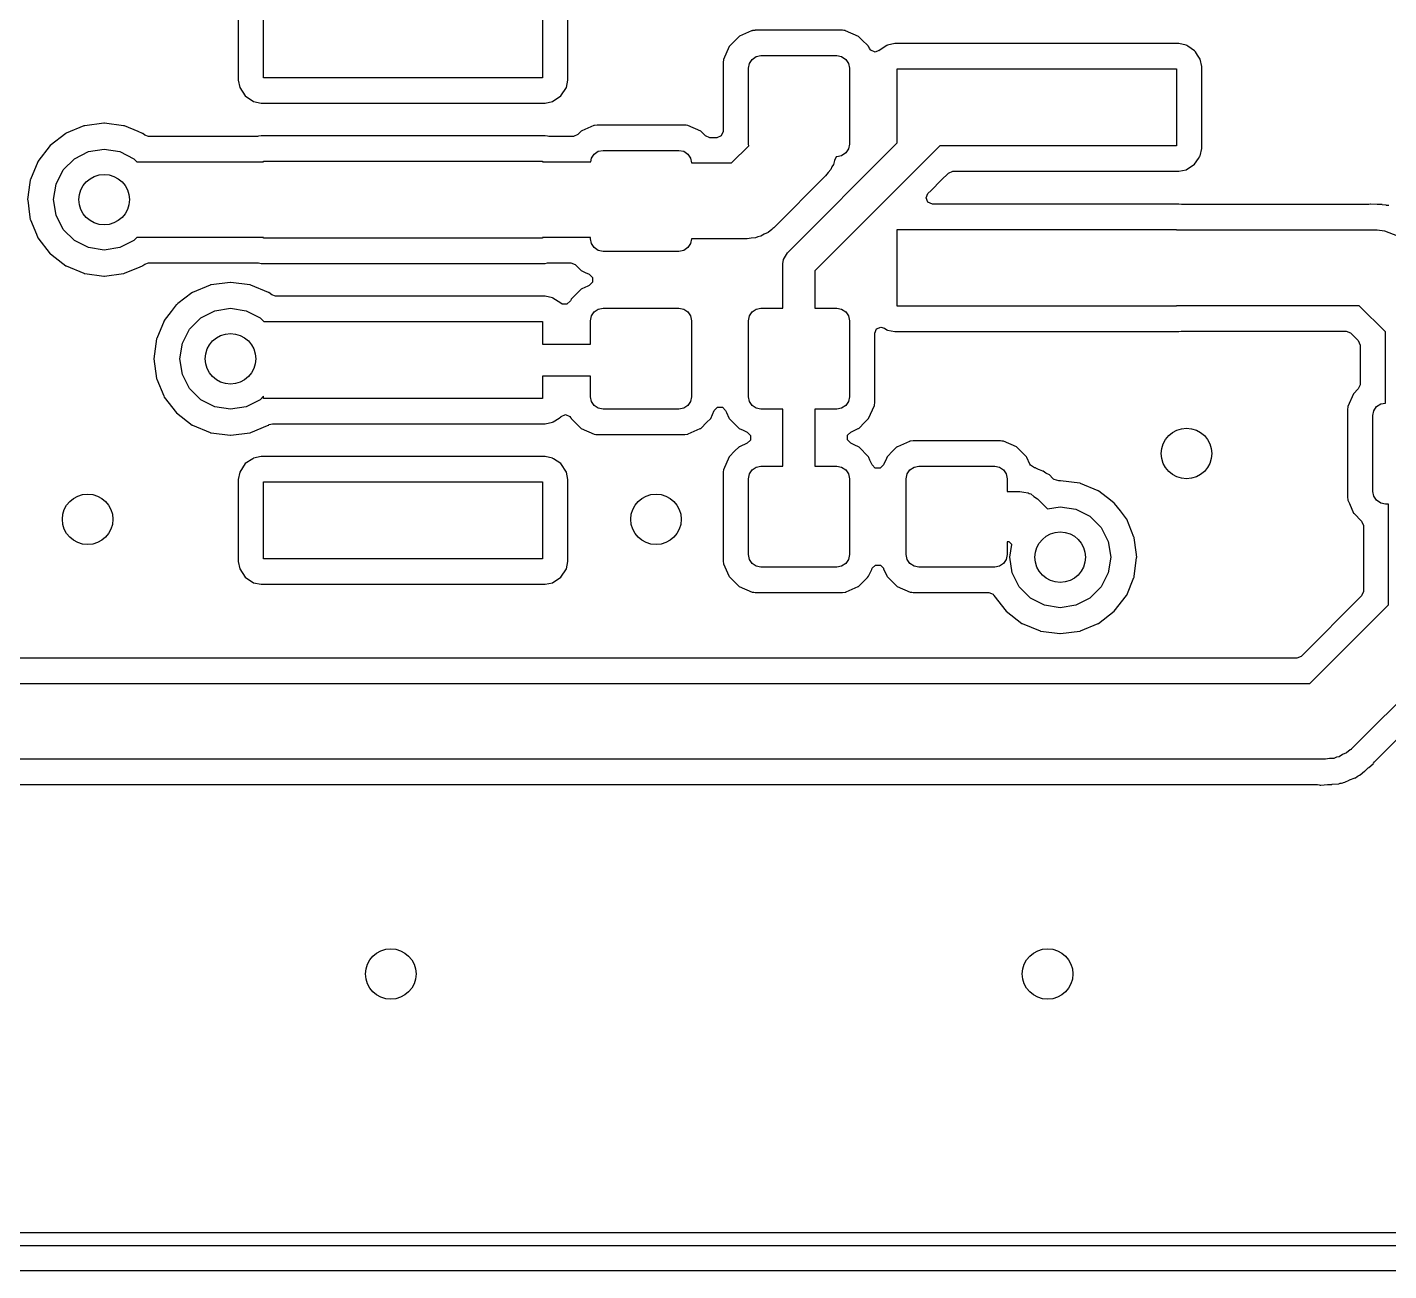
# Model space of a CAD drawing. Extents: x 124.6 to 173.9, y -108.3 to -87.7.
# Drawn here: x 138.02 to 148.8, y -108.35 to -98.5 of the extents above; entities that cross this region are included whole.
import ezdxf

# ---------------------------------------------------------------- set-up
doc = ezdxf.new("R2010")
doc.units = 0
doc.layers.add('BLACK', color=7, linetype='CONTINUOUS')

msp = doc.modelspace()

# ---------------------------------------------------------------- linework, layer by layer
at = {"layer": 'BLACK', "linetype": 'CONTINUOUS'}
for p, q in [((139.692, -98.2741), (139.692, -98.9231)), ((139.892, -98.9034), (139.892, -98.2938)), ((142.102, -98.2938), (142.102, -98.9034)), ((142.303, -98.9231), (142.303, -98.2741)), ((143.631, -98.6041), (143.579, -98.6559)), ((143.655, -98.5799), (143.631, -98.6041)), ((143.658, -98.5767), (143.655, -98.5799)), ((143.655, -98.5799), (143.655, -98.5799)), ((143.662, -98.5748), (143.658, -98.5767)), ((143.757, -98.5327), (143.662, -98.5748)), ((143.662, -98.5748), (143.662, -98.5748)), ((143.76, -98.5312), (143.757, -98.5327)), ((143.757, -98.5327), (143.757, -98.5327)), ((143.764, -98.5308), (143.76, -98.5312)), ((143.785, -98.5283), (143.764, -98.5308)), ((143.764, -98.5308), (143.764, -98.5308)), ((143.786, -98.5281), (143.785, -98.5283)), ((143.785, -98.5283), (143.785, -98.5283)), ((144.476, -98.5281), (143.786, -98.5281)), ((144.488, -98.5296), (144.476, -98.5281)), ((144.498, -98.5307), (144.488, -98.5296)), ((144.501, -98.5311), (144.498, -98.5307)), ((144.498, -98.5307), (144.498, -98.5307)), ((144.604, -98.5764), (144.501, -98.5311)), ((144.63, -98.6026), (144.604, -98.5764)), ((144.68, -98.6522), (144.63, -98.6026)), ((143.579, -98.6559), (143.534, -98.7583)), ((143.793, -98.7362), (143.831, -98.7286)), ((143.831, -98.7286), (144.431, -98.7286)), ((144.431, -98.7286), (144.469, -98.7362)), ((144.68, -98.6523), (144.68, -98.6522)), ((144.683, -98.6554), (144.68, -98.6523)), ((144.685, -98.6596), (144.683, -98.6554)), ((144.69, -98.6716), (144.685, -98.6596)), ((144.685, -98.6596), (144.685, -98.6596)), ((144.7, -98.6864), (144.69, -98.6716)), ((144.735, -98.7007), (144.7, -98.6864)), ((144.765, -98.6884), (144.735, -98.7007)), ((144.775, -98.6827), (144.765, -98.6892)), ((144.765, -98.6892), (144.765, -98.6884)), ((144.828, -98.6476), (144.775, -98.6827)), ((144.832, -98.6449), (144.828, -98.6476)), ((144.89, -98.6333), (144.832, -98.6449)), ((147.14, -98.6333), (144.89, -98.6333)), ((147.198, -98.6449), (147.14, -98.6333)), ((147.202, -98.6476), (147.198, -98.6449)), ((147.21, -98.6527), (147.202, -98.6476)), ((147.264, -98.6892), (147.21, -98.6527)), ((147.27, -98.6984), (147.264, -98.6892)), ((147.287, -98.7237), (147.27, -98.6984)), ((147.309, -98.7556), (147.287, -98.7237)), ((143.534, -98.7583), (143.531, -98.784)), ((143.531, -98.784), (143.531, -99.3291)), ((143.731, -98.8286), (143.739, -98.7903)), ((143.731, -99.4286), (143.731, -98.8286)), ((143.739, -98.7903), (143.76, -98.7579)), ((143.76, -98.7579), (143.793, -98.7362)), ((144.469, -98.7362), (144.502, -98.7579)), ((144.502, -98.7579), (144.523, -98.7903)), ((144.523, -98.7903), (144.531, -98.8286)), ((144.531, -98.8286), (144.531, -99.4286)), ((144.91, -99.4201), (144.91, -98.8338)), ((144.91, -98.8338), (147.12, -98.8338)), ((147.12, -98.8338), (147.12, -99.4434)), ((147.32, -98.8141), (147.309, -98.7556)), ((147.32, -99.4631), (147.32, -98.8141)), ((139.692, -98.9231), (139.704, -98.9816)), ((142.102, -98.9034), (139.892, -98.9034)), ((142.291, -98.9816), (142.303, -98.9231)), ((139.704, -98.9816), (139.748, -99.048)), ((139.748, -99.048), (139.814, -99.0923)), ((142.18, -99.0923), (142.247, -99.048)), ((142.247, -99.048), (142.291, -98.9816)), ((139.814, -99.0923), (139.873, -99.1039)), ((139.873, -99.1039), (142.122, -99.1039)), ((142.122, -99.1039), (142.18, -99.0923)), ((138.628, -99.2633), (138.477, -99.2831)), ((138.631, -99.2629), (138.628, -99.2633)), ((138.634, -99.2633), (138.631, -99.2629)), ((138.785, -99.2831), (138.634, -99.2633)), ((138.328, -99.3441), (138.203, -99.4403)), ((138.331, -99.3428), (138.328, -99.3441)), ((138.471, -99.2848), (138.331, -99.3428)), ((138.331, -99.3428), (138.331, -99.3428)), ((138.474, -99.2836), (138.471, -99.2848)), ((138.471, -99.2848), (138.471, -99.2848)), ((138.477, -99.2831), (138.474, -99.2836)), ((138.477, -99.2831), (138.477, -99.2831)), ((138.788, -99.2836), (138.785, -99.2831)), ((138.785, -99.2831), (138.785, -99.2831)), ((138.791, -99.2848), (138.788, -99.2836)), ((138.9, -99.3299), (138.791, -99.2848)), ((138.791, -99.2848), (138.791, -99.2848)), ((138.934, -99.3441), (138.9, -99.3299)), ((138.936, -99.346), (138.934, -99.3441)), ((138.952, -99.358), (138.936, -99.346)), ((138.936, -99.346), (138.936, -99.346)), ((138.982, -99.3681), (138.952, -99.358)), ((139.844, -99.3681), (138.982, -99.3681)), ((139.853, -99.3672), (139.844, -99.3681)), ((139.873, -99.3633), (139.853, -99.3672)), ((142.122, -99.3633), (139.873, -99.3633)), ((142.141, -99.3672), (142.122, -99.3633)), ((142.151, -99.3681), (142.141, -99.3672)), ((142.346, -99.3681), (142.151, -99.3681)), ((142.381, -99.3537), (142.346, -99.3681)), ((142.405, -99.3299), (142.381, -99.3537)), ((142.408, -99.3267), (142.405, -99.3299)), ((142.405, -99.3299), (142.405, -99.3299)), ((142.412, -99.3248), (142.408, -99.3267)), ((142.507, -99.2827), (142.412, -99.3248)), ((142.412, -99.3248), (142.412, -99.3248)), ((142.51, -99.2812), (142.507, -99.2827)), ((142.507, -99.2827), (142.507, -99.2827)), ((142.514, -99.2808), (142.51, -99.2812)), ((142.535, -99.2783), (142.514, -99.2808)), ((142.514, -99.2808), (142.514, -99.2808)), ((142.536, -99.2781), (142.535, -99.2783)), ((142.535, -99.2783), (142.535, -99.2783)), ((143.226, -99.2781), (142.536, -99.2781)), ((143.238, -99.2796), (143.226, -99.2781)), ((143.248, -99.2807), (143.238, -99.2796)), ((143.251, -99.2811), (143.248, -99.2807)), ((143.248, -99.2807), (143.248, -99.2807)), ((143.354, -99.3264), (143.251, -99.2811)), ((143.384, -99.3567), (143.354, -99.3264)), ((143.391, -99.3638), (143.384, -99.3567)), ((143.426, -99.3781), (143.391, -99.3638)), ((143.482, -99.3781), (143.426, -99.3781)), ((143.516, -99.3637), (143.482, -99.3781)), ((143.531, -99.3291), (143.516, -99.3637)), ((138.203, -99.4403), (138.106, -99.5658)), ((138.396, -99.545), (138.507, -99.4882)), ((138.507, -99.4882), (138.631, -99.4686)), ((138.631, -99.4686), (138.755, -99.4882)), ((138.755, -99.4882), (138.866, -99.545)), ((142.51, -99.5079), (142.543, -99.4862)), ((142.543, -99.4862), (142.581, -99.4786)), ((142.581, -99.4786), (143.181, -99.4786)), ((143.181, -99.4786), (143.219, -99.4862)), ((143.219, -99.4862), (143.252, -99.5079)), ((143.597, -99.5786), (143.734, -99.4418)), ((143.734, -99.4418), (143.731, -99.4286)), ((144.041, -100.289), (144.91, -99.4201)), ((145.246, -99.4434), (144.258, -100.432)), ((144.523, -99.4669), (144.502, -99.4993)), ((144.531, -99.4286), (144.523, -99.4669)), ((147.12, -99.4434), (145.246, -99.4434)), ((147.309, -99.5216), (147.32, -99.4631)), ((138.105, -99.5687), (138.047, -99.7089)), ((138.106, -99.5658), (138.105, -99.5687)), ((138.105, -99.5687), (138.105, -99.5687)), ((138.307, -99.6335), (138.396, -99.545)), ((138.866, -99.545), (138.89, -99.5686)), ((138.89, -99.5686), (139.892, -99.5686)), ((139.892, -99.5686), (139.892, -99.5638)), ((139.892, -99.5638), (142.102, -99.5638)), ((142.102, -99.5638), (142.102, -99.5686)), ((142.102, -99.5686), (142.483, -99.5686)), ((142.483, -99.5686), (142.489, -99.5403)), ((142.489, -99.5403), (142.51, -99.5079)), ((143.252, -99.5079), (143.273, -99.5403)), ((143.273, -99.5403), (143.281, -99.5786)), ((143.281, -99.5786), (143.597, -99.5786)), ((144.405, -99.5905), (144.393, -99.6087)), ((144.413, -99.5581), (144.405, -99.5905)), ((144.425, -99.5286), (144.413, -99.5581)), ((144.431, -99.5286), (144.425, -99.5286)), ((144.469, -99.521), (144.431, -99.5286)), ((144.502, -99.4993), (144.469, -99.521)), ((147.198, -99.6323), (147.264, -99.588)), ((147.264, -99.588), (147.294, -99.5441)), ((147.294, -99.5441), (147.306, -99.5256)), ((147.306, -99.5256), (147.309, -99.5216)), ((138.251, -99.745), (138.307, -99.6335)), ((144.343, -99.6811), (143.933, -100.091)), ((144.362, -99.6536), (144.343, -99.6811)), ((144.385, -99.6292), (144.362, -99.6536)), ((144.393, -99.6087), (144.385, -99.6292)), ((145.258, -99.715), (145.315, -99.6583)), ((145.315, -99.6583), (145.349, -99.6439)), ((145.349, -99.6439), (147.14, -99.6439)), ((147.14, -99.6439), (147.198, -99.6323)), ((138.043, -99.7339), (138.025, -99.8686)), ((138.046, -99.715), (138.043, -99.7339)), ((138.047, -99.7089), (138.046, -99.7118)), ((138.046, -99.7118), (138.046, -99.715)), ((138.046, -99.715), (138.046, -99.715)), ((138.047, -99.7089), (138.047, -99.7089)), ((138.231, -99.8686), (138.251, -99.745)), ((145.153, -99.8197), (145.177, -99.7959)), ((145.177, -99.7959), (145.258, -99.715)), ((138.025, -99.8686), (138.026, -99.8718)), ((138.026, -99.8718), (138.041, -99.9864)), ((138.251, -99.9922), (138.231, -99.8686)), ((145.139, -99.8543), (145.153, -99.8197)), ((145.153, -99.8889), (145.139, -99.8543)), ((145.188, -99.9033), (145.153, -99.8889)), ((147.14, -99.9033), (145.188, -99.9033)), ((147.161, -99.9076), (147.14, -99.9033)), ((147.171, -99.9085), (147.161, -99.9076)), ((148.632, -99.9085), (147.171, -99.9085)), ((148.643, -99.9074), (148.632, -99.9085)), ((148.656, -99.9046), (148.643, -99.9074)), ((148.659, -99.9048), (148.656, -99.9046)), ((148.708, -99.9084), (148.659, -99.9048)), ((148.712, -99.9085), (148.708, -99.9084)), ((148.748, -99.9085), (148.712, -99.9085)), ((148.75, -99.9088), (148.748, -99.9085)), ((148.78, -99.9134), (148.75, -99.9088)), ((148.75, -99.9088), (148.75, -99.9088)), ((148.784, -99.9139), (148.78, -99.9134)), ((148.799, -99.915), (148.784, -99.9139)), ((148.802, -99.9162), (148.799, -99.915)), ((138.041, -99.9864), (138.046, -100.025)), ((138.046, -100.025), (138.047, -100.028)), ((138.047, -100.028), (138.047, -100.028)), ((138.047, -100.028), (138.095, -100.143)), ((138.307, -100.104), (138.251, -99.9922)), ((138.396, -100.192), (138.307, -100.104)), ((143.888, -100.128), (143.857, -100.141)), ((143.916, -100.105), (143.888, -100.128)), ((143.923, -100.101), (143.916, -100.105)), ((143.925, -100.097), (143.923, -100.101)), ((143.933, -100.091), (143.925, -100.097)), ((144.91, -100.713), (144.91, -100.104)), ((144.91, -100.104), (147.12, -100.104)), ((147.12, -100.104), (147.12, -100.109)), ((147.12, -100.109), (148.709, -100.109)), ((148.709, -100.109), (148.767, -100.115)), ((148.767, -100.115), (148.869, -100.155)), ((138.095, -100.143), (138.106, -100.171)), ((138.106, -100.171), (138.203, -100.297)), ((138.507, -100.249), (138.396, -100.192)), ((138.866, -100.192), (138.755, -100.249)), ((138.89, -100.169), (138.866, -100.192)), ((139.892, -100.169), (138.89, -100.169)), ((139.892, -100.173), (139.892, -100.169)), ((142.102, -100.173), (139.892, -100.173)), ((142.481, -100.169), (142.102, -100.169)), ((142.102, -100.169), (142.102, -100.173)), ((142.481, -100.179), (142.481, -100.169)), ((142.489, -100.217), (142.481, -100.179)), ((142.51, -100.249), (142.489, -100.217)), ((143.273, -100.217), (143.252, -100.249)), ((143.281, -100.179), (143.273, -100.217)), ((143.721, -100.179), (143.281, -100.179)), ((143.754, -100.173), (143.721, -100.179)), ((143.787, -100.171), (143.754, -100.173)), ((143.807, -100.163), (143.787, -100.171)), ((143.829, -100.158), (143.807, -100.163)), ((143.857, -100.141), (143.829, -100.158)), ((138.203, -100.297), (138.205, -100.299)), ((138.205, -100.299), (138.243, -100.328)), ((138.243, -100.328), (138.328, -100.393)), ((138.631, -100.269), (138.507, -100.249)), ((138.755, -100.249), (138.631, -100.269)), ((142.543, -100.271), (142.51, -100.249)), ((142.581, -100.279), (142.543, -100.271)), ((143.181, -100.279), (142.581, -100.279)), ((143.219, -100.271), (143.181, -100.279)), ((143.252, -100.249), (143.219, -100.271)), ((144.007, -100.352), (144.008, -100.349)), ((144.007, -100.357), (144.007, -100.352)), ((144.008, -100.349), (144.009, -100.343)), ((144.009, -100.343), (144.026, -100.317)), ((144.026, -100.317), (144.041, -100.289)), ((138.328, -100.393), (138.331, -100.394)), ((138.331, -100.394), (138.331, -100.394)), ((138.331, -100.394), (138.471, -100.452)), ((138.471, -100.452), (138.471, -100.452)), ((138.471, -100.452), (138.474, -100.454)), ((138.474, -100.454), (138.477, -100.454)), ((138.477, -100.454), (138.477, -100.454)), ((138.477, -100.454), (138.628, -100.474)), ((138.634, -100.474), (138.785, -100.454)), ((138.785, -100.454), (138.785, -100.454)), ((138.785, -100.454), (138.788, -100.454)), ((138.788, -100.454), (138.791, -100.452)), ((138.791, -100.452), (138.916, -100.4)), ((138.791, -100.452), (138.791, -100.452)), ((138.916, -100.4), (138.934, -100.393)), ((138.934, -100.393), (138.936, -100.391)), ((138.936, -100.391), (138.952, -100.379)), ((138.936, -100.391), (138.936, -100.391)), ((138.952, -100.379), (138.982, -100.369)), ((138.982, -100.369), (139.844, -100.369)), ((139.844, -100.369), (139.853, -100.37)), ((139.853, -100.37), (139.873, -100.374)), ((139.873, -100.374), (142.122, -100.374)), ((142.122, -100.374), (142.141, -100.37)), ((142.141, -100.37), (142.151, -100.369)), ((142.151, -100.369), (142.326, -100.369)), ((142.326, -100.369), (142.361, -100.383)), ((142.361, -100.383), (142.408, -100.431)), ((142.408, -100.431), (142.44, -100.445)), ((142.44, -100.445), (142.472, -100.459)), ((142.472, -100.459), (142.497, -100.486)), ((144.004, -100.379), (144.007, -100.357)), ((144.004, -100.729), (144.004, -100.379)), ((144.258, -100.432), (144.258, -100.729)), ((138.628, -100.474), (138.631, -100.474)), ((138.631, -100.474), (138.634, -100.474)), ((139.471, -100.545), (139.331, -100.603)), ((139.474, -100.544), (139.471, -100.545)), ((139.471, -100.545), (139.471, -100.545)), ((139.477, -100.544), (139.474, -100.544)), ((139.628, -100.524), (139.477, -100.544)), ((139.477, -100.544), (139.477, -100.544)), ((139.631, -100.523), (139.628, -100.524)), ((139.634, -100.524), (139.631, -100.523)), ((139.785, -100.544), (139.634, -100.524)), ((139.788, -100.544), (139.785, -100.544)), ((139.785, -100.544), (139.785, -100.544)), ((139.791, -100.545), (139.788, -100.544)), ((139.931, -100.603), (139.791, -100.545)), ((139.791, -100.545), (139.791, -100.545)), ((142.459, -100.554), (142.412, -100.575)), ((142.472, -100.548), (142.459, -100.554)), ((142.497, -100.523), (142.472, -100.548)), ((142.497, -100.486), (142.497, -100.523)), ((139.326, -100.606), (139.214, -100.692)), ((139.328, -100.604), (139.326, -100.606)), ((139.331, -100.603), (139.328, -100.604)), ((139.331, -100.603), (139.331, -100.603)), ((139.934, -100.604), (139.931, -100.603)), ((139.931, -100.603), (139.931, -100.603)), ((139.958, -100.623), (139.934, -100.604)), ((139.988, -100.633), (139.958, -100.623)), ((142.122, -100.633), (139.988, -100.633)), ((142.18, -100.645), (142.122, -100.633)), ((142.184, -100.648), (142.18, -100.645)), ((142.247, -100.689), (142.184, -100.648)), ((142.322, -100.671), (142.295, -100.697)), ((142.327, -100.66), (142.322, -100.671)), ((142.329, -100.656), (142.327, -100.66)), ((142.327, -100.66), (142.327, -100.66)), ((142.378, -100.606), (142.329, -100.656)), ((142.405, -100.58), (142.378, -100.606)), ((142.408, -100.577), (142.405, -100.58)), ((142.405, -100.58), (142.405, -100.58)), ((142.412, -100.575), (142.408, -100.577)), ((142.412, -100.575), (142.412, -100.575)), ((139.162, -100.754), (139.106, -100.826)), ((139.201, -100.703), (139.162, -100.754)), ((139.203, -100.701), (139.201, -100.703)), ((139.214, -100.692), (139.203, -100.701)), ((139.396, -100.805), (139.507, -100.749)), ((139.507, -100.749), (139.631, -100.729)), ((139.631, -100.729), (139.755, -100.749)), ((139.755, -100.749), (139.866, -100.805)), ((142.257, -100.696), (142.247, -100.689)), ((142.247, -100.689), (142.247, -100.689)), ((142.295, -100.697), (142.257, -100.696)), ((142.489, -100.79), (142.51, -100.758)), ((142.51, -100.758), (142.543, -100.736)), ((142.543, -100.736), (142.581, -100.729)), ((142.581, -100.729), (143.181, -100.729)), ((143.181, -100.729), (143.219, -100.736)), ((143.219, -100.736), (143.252, -100.758)), ((143.252, -100.758), (143.273, -100.79)), ((143.739, -100.79), (143.76, -100.758)), ((143.76, -100.758), (143.793, -100.736)), ((143.793, -100.736), (143.831, -100.729)), ((143.831, -100.729), (144.004, -100.729)), ((144.258, -100.729), (144.431, -100.729)), ((144.431, -100.729), (144.469, -100.736)), ((144.469, -100.736), (144.502, -100.758)), ((144.502, -100.758), (144.523, -100.79)), ((147.12, -100.713), (144.91, -100.713)), ((148.567, -100.709), (147.12, -100.709)), ((147.12, -100.709), (147.12, -100.713)), ((148.775, -100.916), (148.567, -100.709)), ((139.105, -100.829), (139.047, -100.969)), ((139.106, -100.826), (139.105, -100.829)), ((139.105, -100.829), (139.105, -100.829)), ((139.307, -100.894), (139.396, -100.805)), ((139.866, -100.805), (139.895, -100.834)), ((139.895, -100.834), (142.102, -100.834)), ((142.102, -100.834), (142.102, -101.012)), ((142.481, -100.829), (142.489, -100.79)), ((142.481, -101.012), (142.481, -100.829)), ((143.273, -100.79), (143.281, -100.829)), ((143.281, -100.829), (143.281, -101.429)), ((143.731, -100.829), (143.739, -100.79)), ((143.731, -101.429), (143.731, -100.829)), ((144.523, -100.79), (144.531, -100.829)), ((144.531, -100.829), (144.531, -101.429)), ((144.746, -100.892), (144.781, -100.878)), ((144.781, -100.878), (144.808, -100.886)), ((144.808, -100.886), (144.828, -100.9)), ((139.046, -100.972), (139.025, -101.129)), ((139.047, -100.969), (139.046, -100.972)), ((139.047, -100.969), (139.047, -100.969)), ((139.251, -101.005), (139.307, -100.894)), ((144.732, -100.927), (144.746, -100.892)), ((144.732, -101.473), (144.732, -100.927)), ((144.828, -100.9), (144.828, -100.9)), ((144.828, -100.9), (144.832, -100.902)), ((144.832, -100.902), (144.89, -100.914)), ((144.89, -100.914), (147.14, -100.914)), ((147.14, -100.914), (147.157, -100.91)), ((147.157, -100.91), (147.166, -100.909)), ((147.166, -100.909), (148.464, -100.909)), ((148.464, -100.909), (148.498, -100.924)), ((148.498, -100.924), (148.56, -100.985)), ((148.56, -100.985), (148.575, -101.02)), ((148.775, -101.479), (148.775, -100.916)), ((139.231, -101.129), (139.251, -101.005)), ((142.102, -101.012), (142.481, -101.012)), ((148.575, -101.02), (148.575, -101.334)), ((139.025, -101.129), (139.046, -101.286)), ((139.251, -101.253), (139.231, -101.129)), ((139.046, -101.286), (139.047, -101.289)), ((139.047, -101.289), (139.047, -101.289)), ((139.047, -101.289), (139.103, -101.423)), ((139.307, -101.364), (139.251, -101.253)), ((142.481, -101.266), (142.102, -101.266)), ((142.102, -101.266), (142.102, -101.443)), ((142.481, -101.429), (142.481, -101.266)), ((139.103, -101.423), (139.106, -101.432)), ((139.396, -101.453), (139.307, -101.364)), ((139.892, -101.426), (139.866, -101.453)), ((139.892, -101.443), (139.892, -101.426)), ((142.489, -101.467), (142.481, -101.429)), ((143.281, -101.429), (143.273, -101.467)), ((143.739, -101.467), (143.731, -101.429)), ((144.531, -101.429), (144.523, -101.467)), ((148.523, -101.406), (148.477, -101.508)), ((148.56, -101.368), (148.523, -101.406)), ((148.575, -101.334), (148.56, -101.368)), ((139.106, -101.432), (139.203, -101.557)), ((139.507, -101.509), (139.396, -101.453)), ((139.631, -101.529), (139.507, -101.509)), ((139.755, -101.509), (139.631, -101.529)), ((139.866, -101.453), (139.755, -101.509)), ((142.102, -101.443), (139.892, -101.443)), ((142.51, -101.499), (142.489, -101.467)), ((142.543, -101.521), (142.51, -101.499)), ((142.581, -101.529), (142.543, -101.521)), ((143.181, -101.529), (142.581, -101.529)), ((143.219, -101.521), (143.181, -101.529)), ((143.252, -101.499), (143.219, -101.521)), ((143.273, -101.467), (143.252, -101.499)), ((143.447, -101.57), (143.461, -101.538)), ((143.461, -101.538), (143.488, -101.512)), ((143.488, -101.512), (143.526, -101.513)), ((143.526, -101.513), (143.551, -101.538)), ((143.551, -101.538), (143.558, -101.555)), ((143.76, -101.499), (143.739, -101.467)), ((143.793, -101.521), (143.76, -101.499)), ((143.831, -101.529), (143.793, -101.521)), ((144.004, -101.529), (143.831, -101.529)), ((144.004, -101.979), (144.004, -101.529)), ((144.431, -101.529), (144.258, -101.529)), ((144.258, -101.529), (144.258, -101.979)), ((144.469, -101.521), (144.431, -101.529)), ((144.502, -101.499), (144.469, -101.521)), ((144.523, -101.467), (144.502, -101.499)), ((144.683, -101.601), (144.729, -101.499)), ((144.729, -101.499), (144.732, -101.473)), ((148.477, -101.508), (148.475, -101.534)), ((148.475, -101.534), (148.475, -102.223)), ((148.683, -101.54), (148.704, -101.508)), ((148.704, -101.508), (148.737, -101.486)), ((148.737, -101.486), (148.775, -101.479)), ((139.203, -101.557), (139.328, -101.654)), ((139.938, -101.65), (139.963, -101.644)), ((139.963, -101.644), (142.122, -101.644)), ((142.122, -101.644), (142.18, -101.632)), ((142.18, -101.632), (142.187, -101.628)), ((142.187, -101.628), (142.232, -101.598)), ((142.232, -101.598), (142.247, -101.588)), ((142.247, -101.588), (142.249, -101.585)), ((142.249, -101.585), (142.283, -101.57)), ((142.283, -101.57), (142.318, -101.585)), ((142.318, -101.585), (142.324, -101.594)), ((142.324, -101.594), (142.325, -101.594)), ((142.325, -101.594), (142.327, -101.598)), ((142.327, -101.598), (142.329, -101.602)), ((142.329, -101.602), (142.332, -101.605)), ((142.332, -101.605), (142.332, -101.605)), ((142.332, -101.605), (142.361, -101.633)), ((142.361, -101.633), (142.408, -101.681)), ((143.357, -101.677), (143.4, -101.634)), ((143.4, -101.634), (143.433, -101.601)), ((143.433, -101.601), (143.447, -101.57)), ((143.558, -101.555), (143.577, -101.597)), ((143.577, -101.597), (143.579, -101.602)), ((143.579, -101.602), (143.582, -101.605)), ((143.582, -101.605), (143.582, -101.605)), ((143.582, -101.605), (143.611, -101.633)), ((143.611, -101.633), (143.658, -101.681)), ((144.607, -101.677), (144.65, -101.634)), ((144.65, -101.634), (144.683, -101.601)), ((148.675, -101.579), (148.683, -101.54)), ((148.675, -102.179), (148.675, -101.579)), ((139.328, -101.654), (139.331, -101.655)), ((139.331, -101.655), (139.331, -101.655)), ((139.331, -101.655), (139.471, -101.713)), ((139.471, -101.713), (139.471, -101.713)), ((139.471, -101.713), (139.474, -101.714)), ((139.474, -101.714), (139.477, -101.714)), ((139.477, -101.714), (139.477, -101.714)), ((139.477, -101.714), (139.628, -101.734)), ((139.628, -101.734), (139.631, -101.735)), ((139.631, -101.735), (139.634, -101.734)), ((139.634, -101.734), (139.785, -101.714)), ((139.785, -101.714), (139.785, -101.714)), ((139.785, -101.714), (139.788, -101.714)), ((139.788, -101.714), (139.791, -101.713)), ((139.791, -101.713), (139.925, -101.657)), ((139.791, -101.713), (139.791, -101.713)), ((139.925, -101.657), (139.934, -101.654)), ((139.934, -101.654), (139.936, -101.652)), ((139.936, -101.652), (139.938, -101.65)), ((142.408, -101.681), (142.511, -101.726)), ((142.511, -101.726), (142.514, -101.727)), ((142.514, -101.727), (142.514, -101.727)), ((142.514, -101.727), (142.524, -101.728)), ((142.524, -101.728), (142.536, -101.729)), ((142.536, -101.729), (143.226, -101.729)), ((143.226, -101.729), (143.227, -101.729)), ((143.227, -101.729), (143.248, -101.726)), ((143.227, -101.729), (143.227, -101.729)), ((143.248, -101.726), (143.248, -101.726)), ((143.248, -101.726), (143.252, -101.726)), ((143.252, -101.726), (143.255, -101.724)), ((143.255, -101.724), (143.35, -101.682)), ((143.255, -101.724), (143.255, -101.724)), ((143.35, -101.682), (143.354, -101.681)), ((143.35, -101.682), (143.35, -101.682)), ((143.354, -101.681), (143.357, -101.677)), ((143.357, -101.677), (143.357, -101.677)), ((143.658, -101.681), (143.69, -101.695)), ((143.69, -101.695), (143.722, -101.709)), ((143.722, -101.709), (143.747, -101.736)), ((143.747, -101.736), (143.747, -101.773)), ((144.515, -101.771), (144.516, -101.734)), ((144.516, -101.734), (144.541, -101.709)), ((144.541, -101.709), (144.6, -101.682)), ((144.6, -101.682), (144.604, -101.681)), ((144.6, -101.682), (144.6, -101.682)), ((144.604, -101.681), (144.607, -101.677)), ((144.607, -101.677), (144.607, -101.677)), ((143.625, -101.859), (143.579, -101.906)), ((143.655, -101.83), (143.625, -101.859)), ((143.658, -101.827), (143.655, -101.83)), ((143.655, -101.83), (143.655, -101.83)), ((143.662, -101.825), (143.658, -101.827)), ((143.722, -101.798), (143.662, -101.825)), ((143.662, -101.825), (143.662, -101.825)), ((143.747, -101.773), (143.722, -101.798)), ((144.541, -101.798), (144.515, -101.771)), ((144.573, -101.813), (144.541, -101.798)), ((144.604, -101.826), (144.573, -101.813)), ((144.607, -101.83), (144.604, -101.826)), ((144.68, -101.902), (144.607, -101.83)), ((144.875, -101.859), (144.829, -101.906)), ((144.905, -101.83), (144.875, -101.859)), ((144.908, -101.827), (144.905, -101.83)), ((144.905, -101.83), (144.905, -101.83)), ((144.912, -101.825), (144.908, -101.827)), ((145.007, -101.783), (144.912, -101.825)), ((144.912, -101.825), (144.912, -101.825)), ((145.01, -101.781), (145.007, -101.783)), ((145.007, -101.783), (145.007, -101.783)), ((145.014, -101.781), (145.01, -101.781)), ((145.035, -101.778), (145.014, -101.781)), ((145.014, -101.781), (145.014, -101.781)), ((145.036, -101.778), (145.035, -101.778)), ((145.035, -101.778), (145.035, -101.778)), ((145.726, -101.778), (145.036, -101.778)), ((145.738, -101.78), (145.726, -101.778)), ((145.748, -101.781), (145.738, -101.78)), ((145.751, -101.781), (145.748, -101.781)), ((145.748, -101.781), (145.748, -101.781)), ((145.854, -101.826), (145.751, -101.781)), ((145.857, -101.83), (145.854, -101.826)), ((145.93, -101.902), (145.857, -101.83)), ((139.748, -101.959), (139.704, -102.026)), ((139.807, -101.92), (139.748, -101.959)), ((139.81, -101.918), (139.807, -101.92)), ((139.814, -101.915), (139.81, -101.918)), ((139.873, -101.903), (139.814, -101.915)), ((142.122, -101.903), (139.873, -101.903)), ((142.18, -101.915), (142.122, -101.903)), ((142.184, -101.918), (142.18, -101.915)), ((142.188, -101.92), (142.184, -101.918)), ((142.247, -101.959), (142.188, -101.92)), ((142.291, -102.026), (142.247, -101.959)), ((143.579, -101.906), (143.534, -102.008)), ((144.683, -101.905), (144.68, -101.902)), ((144.68, -101.902), (144.68, -101.902)), ((144.685, -101.91), (144.683, -101.905)), ((144.694, -101.931), (144.685, -101.91)), ((144.685, -101.91), (144.685, -101.91)), ((144.711, -101.969), (144.694, -101.931)), ((144.736, -101.994), (144.711, -101.969)), ((144.711, -101.969), (144.711, -101.969)), ((144.801, -101.969), (144.774, -101.995)), ((144.824, -101.918), (144.801, -101.969)), ((144.829, -101.906), (144.824, -101.918)), ((145.933, -101.905), (145.93, -101.902)), ((145.93, -101.902), (145.93, -101.902)), ((145.935, -101.91), (145.933, -101.905)), ((145.959, -101.964), (145.935, -101.91)), ((145.935, -101.91), (145.935, -101.91)), ((145.964, -101.972), (145.959, -101.964)), ((139.704, -102.026), (139.692, -102.084)), ((142.303, -102.084), (142.291, -102.026)), ((143.532, -102.021), (143.531, -102.034)), ((143.531, -102.034), (143.531, -102.723)), ((143.533, -102.012), (143.532, -102.021)), ((143.534, -102.008), (143.533, -102.012)), ((143.533, -102.012), (143.533, -102.012)), ((143.731, -102.079), (143.739, -102.04)), ((143.739, -102.04), (143.76, -102.008)), ((143.76, -102.008), (143.793, -101.986)), ((143.793, -101.986), (143.831, -101.979)), ((143.831, -101.979), (144.004, -101.979)), ((144.258, -101.979), (144.431, -101.979)), ((144.431, -101.979), (144.469, -101.986)), ((144.469, -101.986), (144.502, -102.008)), ((144.502, -102.008), (144.523, -102.04)), ((144.523, -102.04), (144.531, -102.079)), ((144.774, -101.995), (144.736, -101.994)), ((144.981, -102.079), (144.989, -102.04)), ((144.989, -102.04), (145.01, -102.008)), ((145.01, -102.008), (145.043, -101.986)), ((145.043, -101.986), (145.081, -101.979)), ((145.081, -101.979), (145.681, -101.979)), ((145.681, -101.979), (145.719, -101.986)), ((145.719, -101.986), (145.752, -102.008)), ((145.752, -102.008), (145.773, -102.04)), ((145.773, -102.04), (145.781, -102.079)), ((145.996, -101.992), (145.964, -101.972)), ((146, -101.993), (145.996, -101.992)), ((146.004, -101.993), (146, -101.993)), ((146, -101.993), (146, -101.993)), ((146.008, -101.995), (146.004, -101.993)), ((146.029, -102.006), (146.008, -101.995)), ((146.008, -101.995), (146.008, -101.995)), ((146.036, -102.009), (146.029, -102.006)), ((146.063, -102.018), (146.036, -102.009)), ((146.066, -102.02), (146.063, -102.018)), ((146.086, -102.034), (146.066, -102.02)), ((146.066, -102.02), (146.066, -102.02)), ((146.092, -102.038), (146.086, -102.034)), ((146.114, -102.049), (146.092, -102.038)), ((146.117, -102.051), (146.114, -102.049)), ((146.114, -102.049), (146.114, -102.049)), ((146.14, -102.074), (146.117, -102.051)), ((146.148, -102.082), (146.14, -102.074)), ((146.14, -102.074), (146.14, -102.074)), ((139.692, -102.084), (139.692, -102.733)), ((139.892, -102.713), (139.892, -102.104)), ((139.892, -102.104), (142.102, -102.104)), ((142.102, -102.104), (142.102, -102.713)), ((142.303, -102.733), (142.303, -102.084)), ((143.731, -102.679), (143.731, -102.079)), ((144.531, -102.079), (144.531, -102.679)), ((144.981, -102.679), (144.981, -102.079)), ((145.781, -102.079), (145.781, -102.179)), ((145.781, -102.179), (145.879, -102.179)), ((145.879, -102.179), (145.912, -102.186)), ((146.153, -102.086), (146.148, -102.082)), ((146.189, -102.096), (146.153, -102.086)), ((146.2, -102.094), (146.189, -102.096)), ((146.203, -102.095), (146.2, -102.094)), ((146.354, -102.115), (146.203, -102.095)), ((146.357, -102.115), (146.354, -102.115)), ((146.354, -102.115), (146.354, -102.115)), ((146.36, -102.116), (146.357, -102.115)), ((146.5, -102.174), (146.36, -102.116)), ((146.36, -102.116), (146.36, -102.116)), ((146.503, -102.175), (146.5, -102.174)), ((146.5, -102.174), (146.5, -102.174)), ((146.505, -102.177), (146.503, -102.175)), ((146.599, -102.249), (146.505, -102.177)), ((148.683, -102.217), (148.675, -102.179)), ((145.912, -102.186), (145.945, -102.19)), ((145.945, -102.19), (145.955, -102.196)), ((145.955, -102.196), (145.966, -102.199)), ((145.966, -102.199), (145.992, -102.22)), ((145.992, -102.22), (146.02, -102.238)), ((146.02, -102.238), (146.099, -102.316)), ((146.628, -102.272), (146.599, -102.249)), ((146.63, -102.274), (146.628, -102.272)), ((146.676, -102.334), (146.63, -102.274)), ((148.475, -102.223), (148.478, -102.249)), ((148.478, -102.249), (148.479, -102.253)), ((148.479, -102.253), (148.479, -102.253)), ((148.479, -102.253), (148.489, -102.274)), ((148.489, -102.274), (148.523, -102.352)), ((148.704, -102.249), (148.683, -102.217)), ((148.737, -102.271), (148.704, -102.249)), ((148.775, -102.279), (148.737, -102.271)), ((148.8, -102.279), (148.775, -102.279)), ((148.8, -103.076), (148.8, -102.279)), ((146.099, -102.316), (146.2, -102.3)), ((146.2, -102.3), (146.324, -102.32)), ((146.324, -102.32), (146.435, -102.376)), ((146.435, -102.376), (146.524, -102.465)), ((146.725, -102.397), (146.676, -102.334)), ((146.726, -102.4), (146.725, -102.397)), ((146.784, -102.54), (146.726, -102.4)), ((146.726, -102.4), (146.726, -102.4)), ((148.523, -102.352), (148.526, -102.355)), ((148.526, -102.355), (148.526, -102.355)), ((148.526, -102.355), (148.585, -102.414)), ((146.524, -102.465), (146.58, -102.576)), ((148.585, -102.414), (148.6, -102.448)), ((148.6, -102.448), (148.6, -102.972)), ((145.796, -102.579), (145.781, -102.579)), ((145.781, -102.579), (145.781, -102.679)), ((145.816, -102.599), (145.796, -102.579)), ((145.8, -102.7), (145.816, -102.599)), ((146.58, -102.576), (146.6, -102.7)), ((146.785, -102.543), (146.784, -102.54)), ((146.784, -102.54), (146.784, -102.54)), ((146.785, -102.546), (146.785, -102.543)), ((146.8, -102.66), (146.785, -102.546)), ((146.785, -102.546), (146.785, -102.546)), ((142.102, -102.713), (139.892, -102.713)), ((143.531, -102.723), (143.531, -102.725)), ((143.739, -102.717), (143.731, -102.679)), ((143.76, -102.749), (143.739, -102.717)), ((144.523, -102.717), (144.502, -102.749)), ((144.531, -102.679), (144.523, -102.717)), ((144.989, -102.717), (144.981, -102.679)), ((145.01, -102.749), (144.989, -102.717)), ((145.773, -102.717), (145.752, -102.749)), ((145.781, -102.679), (145.773, -102.717)), ((145.82, -102.824), (145.8, -102.7)), ((146.6, -102.7), (146.58, -102.824)), ((146.786, -102.852), (146.805, -102.703)), ((146.806, -102.7), (146.8, -102.66)), ((146.805, -102.703), (146.806, -102.7)), ((139.692, -102.733), (139.704, -102.792)), ((139.704, -102.792), (139.748, -102.858)), ((142.247, -102.858), (142.291, -102.792)), ((142.291, -102.792), (142.303, -102.733)), ((143.531, -102.725), (143.531, -102.725)), ((143.531, -102.725), (143.532, -102.733)), ((143.532, -102.733), (143.534, -102.749)), ((143.534, -102.749), (143.535, -102.753)), ((143.535, -102.753), (143.535, -102.753)), ((143.535, -102.753), (143.577, -102.848)), ((143.793, -102.771), (143.76, -102.749)), ((143.831, -102.779), (143.793, -102.771)), ((144.431, -102.779), (143.831, -102.779)), ((144.469, -102.771), (144.431, -102.779)), ((144.502, -102.749), (144.469, -102.771)), ((144.683, -102.851), (144.708, -102.796)), ((144.708, -102.796), (144.711, -102.788)), ((144.711, -102.788), (144.738, -102.762)), ((144.738, -102.762), (144.776, -102.763)), ((144.776, -102.763), (144.801, -102.788)), ((144.801, -102.788), (144.802, -102.792)), ((144.802, -102.792), (144.827, -102.847)), ((145.043, -102.771), (145.01, -102.749)), ((145.081, -102.779), (145.043, -102.771)), ((145.681, -102.779), (145.081, -102.779)), ((145.719, -102.771), (145.681, -102.779)), ((145.752, -102.749), (145.719, -102.771)), ((145.876, -102.935), (145.82, -102.824)), ((146.58, -102.824), (146.524, -102.935)), ((139.748, -102.858), (139.814, -102.902)), ((139.814, -102.902), (139.873, -102.914)), ((139.873, -102.914), (142.122, -102.914)), ((142.122, -102.914), (142.18, -102.902)), ((142.18, -102.902), (142.247, -102.858)), ((143.577, -102.848), (143.579, -102.852)), ((143.579, -102.852), (143.582, -102.855)), ((143.582, -102.855), (143.582, -102.855)), ((143.582, -102.855), (143.588, -102.861)), ((143.588, -102.861), (143.658, -102.931)), ((143.658, -102.931), (143.761, -102.976)), ((144.505, -102.974), (144.6, -102.932)), ((144.6, -102.932), (144.604, -102.931)), ((144.6, -102.932), (144.6, -102.932)), ((144.604, -102.931), (144.607, -102.927)), ((144.607, -102.927), (144.674, -102.861)), ((144.607, -102.927), (144.607, -102.927)), ((144.674, -102.861), (144.683, -102.851)), ((144.827, -102.847), (144.829, -102.852)), ((144.829, -102.852), (144.832, -102.855)), ((144.832, -102.855), (144.832, -102.855)), ((144.832, -102.855), (144.838, -102.861)), ((144.838, -102.861), (144.908, -102.931)), ((144.908, -102.931), (145.011, -102.976)), ((145.965, -103.024), (145.876, -102.935)), ((146.524, -102.935), (146.435, -103.024)), ((146.726, -103), (146.784, -102.86)), ((146.784, -102.86), (146.785, -102.857)), ((146.784, -102.86), (146.784, -102.86)), ((146.785, -102.857), (146.786, -102.852)), ((143.761, -102.976), (143.764, -102.977)), ((143.764, -102.977), (143.764, -102.977)), ((143.764, -102.977), (143.774, -102.978)), ((143.774, -102.978), (143.786, -102.979)), ((143.786, -102.979), (144.476, -102.979)), ((144.476, -102.979), (144.477, -102.979)), ((144.477, -102.979), (144.498, -102.976)), ((144.477, -102.979), (144.477, -102.979)), ((144.498, -102.976), (144.498, -102.976)), ((144.498, -102.976), (144.502, -102.976)), ((144.502, -102.976), (144.505, -102.974)), ((144.505, -102.974), (144.505, -102.974)), ((145.011, -102.976), (145.014, -102.977)), ((145.014, -102.977), (145.014, -102.977)), ((145.014, -102.977), (145.024, -102.978)), ((145.024, -102.978), (145.036, -102.979)), ((145.036, -102.979), (145.634, -102.979)), ((145.634, -102.979), (145.669, -102.993)), ((145.669, -102.993), (145.675, -103.002)), ((145.675, -103.002), (145.675, -103.003)), ((145.675, -103.003), (145.772, -103.128)), ((146.076, -103.08), (145.965, -103.024)), ((146.435, -103.024), (146.324, -103.08)), ((146.628, -103.128), (146.725, -103.003)), ((146.725, -103.003), (146.726, -103)), ((148.585, -103.007), (148.107, -103.485)), ((148.6, -102.972), (148.585, -103.007)), ((145.772, -103.128), (145.897, -103.225)), ((146.2, -103.1), (146.076, -103.08)), ((146.324, -103.08), (146.2, -103.1)), ((146.503, -103.225), (146.628, -103.128)), ((148.176, -103.7), (148.8, -103.076)), ((145.897, -103.225), (145.9, -103.226)), ((145.9, -103.226), (145.9, -103.226)), ((145.9, -103.226), (146.04, -103.284)), ((146.36, -103.284), (146.5, -103.226)), ((146.5, -103.226), (146.503, -103.225)), ((146.5, -103.226), (146.5, -103.226)), ((146.04, -103.284), (146.04, -103.284)), ((146.04, -103.284), (146.043, -103.285)), ((146.043, -103.285), (146.046, -103.285)), ((146.046, -103.285), (146.046, -103.285)), ((146.046, -103.285), (146.197, -103.305)), ((146.197, -103.305), (146.2, -103.306)), ((146.2, -103.306), (146.203, -103.305)), ((146.203, -103.305), (146.354, -103.285)), ((146.354, -103.285), (146.354, -103.285)), ((146.354, -103.285), (146.357, -103.285)), ((146.357, -103.285), (146.36, -103.284)), ((146.36, -103.284), (146.36, -103.284)), ((149.312, -103.412), (148.512, -104.212)), ((148.072, -103.499), (135.951, -103.499)), ((148.107, -103.485), (148.072, -103.499)), ((148.695, -104.313), (149.41, -103.597)), ((135.859, -103.7), (148.176, -103.7)), ((148.495, -104.226), (148.467, -104.249)), ((148.502, -104.222), (148.495, -104.226)), ((148.504, -104.219), (148.502, -104.222)), ((148.512, -104.212), (148.504, -104.219)), ((148.3, -104.3), (135.859, -104.3)), ((148.333, -104.294), (148.3, -104.3)), ((148.366, -104.293), (148.333, -104.294)), ((148.386, -104.284), (148.366, -104.293)), ((148.408, -104.28), (148.386, -104.284)), ((148.436, -104.262), (148.408, -104.28)), ((148.467, -104.249), (148.436, -104.262)), ((148.642, -104.366), (148.678, -104.335)), ((148.678, -104.335), (148.681, -104.332)), ((148.681, -104.332), (148.689, -104.321)), ((148.689, -104.321), (148.695, -104.313)), ((148.491, -104.463), (148.534, -104.448)), ((148.534, -104.448), (148.537, -104.446)), ((148.534, -104.448), (148.534, -104.448)), ((148.537, -104.446), (148.55, -104.437)), ((148.55, -104.437), (148.558, -104.432)), ((148.558, -104.432), (148.569, -104.427)), ((148.569, -104.427), (148.572, -104.426)), ((148.569, -104.427), (148.569, -104.427)), ((148.572, -104.426), (148.575, -104.424)), ((148.575, -104.424), (148.61, -104.394)), ((148.575, -104.424), (148.575, -104.424)), ((148.61, -104.394), (148.613, -104.391)), ((148.613, -104.391), (148.626, -104.381)), ((148.626, -104.381), (148.639, -104.369)), ((148.639, -104.369), (148.642, -104.366)), ((136.246, -104.5), (148.238, -104.5)), ((148.238, -104.5), (148.249, -104.502)), ((148.249, -104.502), (148.259, -104.504)), ((148.259, -104.504), (148.263, -104.504)), ((148.263, -104.504), (148.315, -104.501)), ((148.315, -104.501), (148.318, -104.5)), ((148.318, -104.5), (148.336, -104.5)), ((148.336, -104.5), (148.349, -104.499)), ((148.349, -104.499), (148.353, -104.498)), ((148.353, -104.498), (148.403, -104.495)), ((148.403, -104.495), (148.406, -104.494)), ((148.406, -104.494), (148.417, -104.49)), ((148.406, -104.494), (148.406, -104.494)), ((148.417, -104.49), (148.427, -104.488)), ((148.427, -104.488), (148.438, -104.486)), ((148.438, -104.486), (148.442, -104.485)), ((148.438, -104.486), (148.438, -104.486)), ((148.442, -104.485), (148.453, -104.48)), ((148.453, -104.48), (148.487, -104.465)), ((148.487, -104.465), (148.491, -104.463)), ((170.122, -108.049), (133.878, -108.049)), ((133.85, -108.15), (170.15, -108.15)), ((170.15, -108.35), (133.85, -108.35))]:
    msp.add_line(p, q, dxfattribs=at)
at = {"layer": 'BLACK'}
for centre in [(138.631, -99.8686), (139.631, -101.129), (147.2, -101.879), (138.5, -102.4), (143, -102.4), (146.2, -102.7), (140.9, -106), (146.1, -106)]:
    msp.add_circle(centre, 0.2, dxfattribs=at)

doc.saveas('drawing.dxf')
